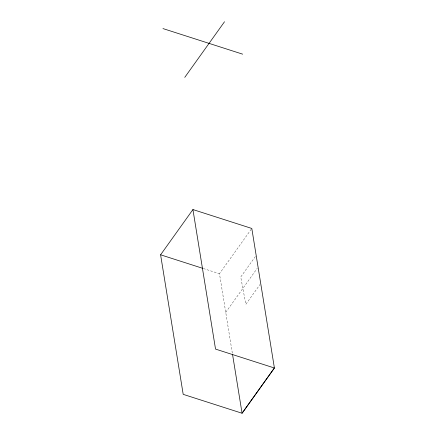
<?xml version="1.0" encoding="UTF-8"?>
<svg xmlns="http://www.w3.org/2000/svg" width="435" height="435" viewBox="0 0 435 435"><rect width="100%" height="100%" fill="white"/><g stroke="black" fill="none" stroke-linecap="round" stroke-linejoin="round"><path stroke-width="0.33" stroke-dasharray="2.17 1.63" d="M232.333 353.133L219.468 273.707L251.805 228.457M255.394 256.476L240.729 277.003L245.84 304.331L259.934 284.604M225.732 312.39L257.292 268.232M203.297 268.515L219.468 273.707"/><path stroke-width="0.65" d="M184.766 77.37L224.509 21.75M160.597 254.807L192.928 209.556L251.805 228.457L274.403 367.999L242.072 413.25L183.195 394.349L160.597 254.807L202.65 268.308M162.951 28.574L242.659 54.163M232.551 354.471L242.072 413.25L274.387 367.994L215.532 349.098L192.928 209.556"/></g></svg>
